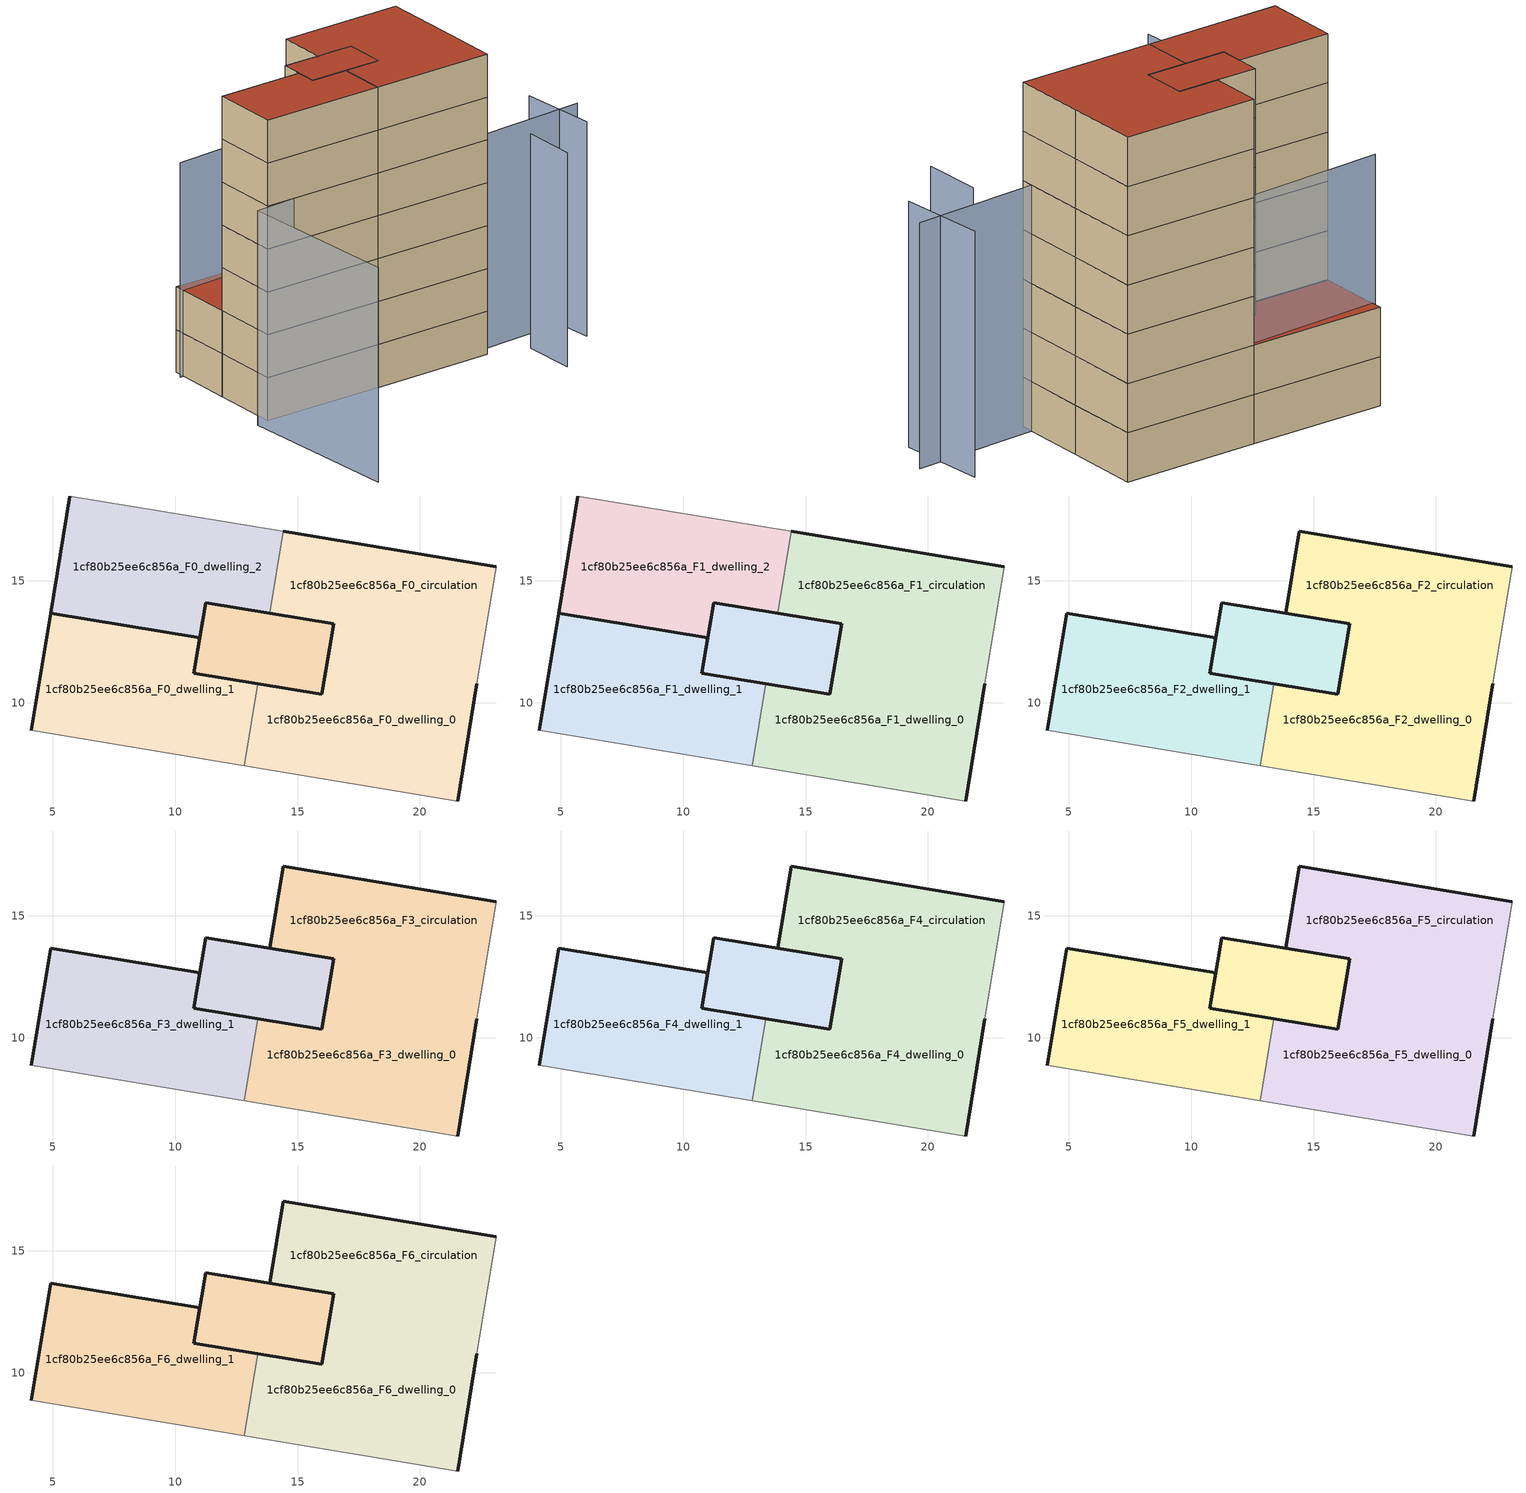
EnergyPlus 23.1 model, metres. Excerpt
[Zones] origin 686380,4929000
1cf80b25ee6c856a_F0_dwelling_0
 floor ground (EU_floor_Construction): 23.13,15.58 22.33,10.78 21.54,5.99 12.83,7.43 13.38,10.79 14.4,10.62 16,10.35 16.23,11.79 16.47,13.23 15.08,13.46 13.86,13.66 14.41,17.02 z0; 16.47,13.23 16,10.35 14.4,10.62 13.38,10.79 10.77,11.22 11.24,14.1 13.86,13.66 15.08,13.46 z0
 wall outside (EU_wall_Construction): 21.54,5.99 22.33,10.78 / 23.13,15.58 14.41,17.02 / 13.86,13.66 16.47,13.23 16.23,11.79 16,10.35 13.38,10.79 z0:3
 wall adiabatic (EU_wall_Construction): 12.83,7.43 21.54,5.99 / 22.33,10.78 23.13,15.58 z0:3
 wall to 1cf80b25ee6c856a_F0_dwelling_2 (EU_wall_Construction): 14.41,17.02 13.86,13.66 z0:3
 wall to 1cf80b25ee6c856a_F0_dwelling_1 (EU_wall_Construction): 13.38,10.79 12.83,7.43 z0:3
1cf80b25ee6c856a_F0_dwelling_1
 floor ground (EU_floor_Construction): 11,12.66 10.77,11.22 13.38,10.79 12.83,7.43 4.11,8.87 4.9,13.67 z0; 16.47,13.23 16,10.35 13.38,10.79 10.77,11.22 11,12.66 11.24,14.1 z0
 wall outside (EU_wall_Construction): 13.38,10.79 10.77,11.22 11,12.66 4.9,13.67 4.11,8.87 z0:3
 wall adiabatic (EU_wall_Construction): 4.11,8.87 12.83,7.43 z0:3
1cf80b25ee6c856a_F0_dwelling_2
 floor ground (EU_floor_Construction): 16.47,13.23 16,10.35 10.77,11.22 11,12.66 11.24,14.1 13,13.8 13.86,13.66 z0; 14.41,17.02 13.86,13.66 13,13.8 11.24,14.1 11,12.66 4.9,13.67 5.7,18.46 z0
 wall outside (EU_wall_Construction): 5.7,18.46 4.9,13.67 11,12.66 11.24,14.1 13.86,13.66 z0:3
 wall adiabatic (EU_wall_Construction): 14.41,17.02 5.7,18.46 z0:3
1cf80b25ee6c856a_F0_circulation
 floor ground (EU_floor_Construction): 16.47,13.23 16.23,11.79 16,10.35 14.4,10.62 13.38,10.79 10.77,11.22 11,12.66 11.24,14.1 13,13.8 13.86,13.66 15.08,13.46 z0; 23.13,15.58 22.33,10.78 21.54,5.99 12.83,7.43 13.38,10.79 14.4,10.62 16,10.35 16.23,11.79 16.47,13.23 15.08,13.46 13.86,13.66 14.41,17.02 z0; 11,12.66 10.77,11.22 13.38,10.79 12.83,7.43 4.11,8.87 4.9,13.67 z0; 14.41,17.02 13.86,13.66 13,13.8 11.24,14.1 11,12.66 4.9,13.67 5.7,18.46 z0
 wall outside (EU_wall_Construction): 11.24,14.1 10.77,11.22 16,10.35 16.47,13.23 11.24,14.1 z0:3
 roof outside (EU_floor_Construction): 16,10.35 16.23,11.79 16.47,13.23 15.08,13.46 13.86,13.66 13,13.8 11.24,14.1 11,12.66 10.77,11.22 13.38,10.79 14.4,10.62 z3
1cf80b25ee6c856a_F1_dwelling_0
 floor to 1cf80b25ee6c856a_F0_dwelling_0 (EU_floor_Construction): 23.13,15.58 22.33,10.78 21.54,5.99 12.83,7.43 13.38,10.79 14.4,10.62 16,10.35 16.23,11.79 16.47,13.23 13.86,13.66 14.41,17.02 z3; 16.47,13.23 16,10.35 14.87,10.54 13.38,10.79 10.77,11.22 11.24,14.1 13.86,13.66 15.08,13.46 z3
 wall outside (EU_wall_Construction): 21.54,5.99 22.33,10.78 / 23.13,15.58 14.41,17.02 / 13.86,13.66 16.47,13.23 16.23,11.79 16,10.35 13.38,10.79 z3:6
 wall adiabatic (EU_wall_Construction): 12.83,7.43 21.54,5.99 / 22.33,10.78 23.13,15.58 z3:6
 wall to 1cf80b25ee6c856a_F1_dwelling_2 (EU_wall_Construction): 14.41,17.02 13.86,13.66 z3:6
 wall to 1cf80b25ee6c856a_F1_dwelling_1 (EU_wall_Construction): 13.38,10.79 12.83,7.43 z3:6
1cf80b25ee6c856a_F1_dwelling_1
 floor to 1cf80b25ee6c856a_F0_dwelling_1 (EU_floor_Construction): 11,12.66 10.77,11.22 13.38,10.79 12.83,7.43 4.11,8.87 4.9,13.67 z3; 16.47,13.23 16,10.35 13.38,10.79 10.77,11.22 11,12.66 11.24,14.1 z3
 wall outside (EU_wall_Construction): 13.38,10.79 10.77,11.22 11,12.66 4.9,13.67 4.11,8.87 z3:6
 wall adiabatic (EU_wall_Construction): 4.11,8.87 12.83,7.43 z3:6
1cf80b25ee6c856a_F1_dwelling_2
 floor to 1cf80b25ee6c856a_F0_dwelling_2 (EU_floor_Construction): 14.41,17.02 13.86,13.66 13,13.8 11.24,14.1 11,12.66 4.9,13.67 5.7,18.46 z3; 16.47,13.23 16,10.35 10.77,11.22 11,12.66 11.24,14.1 13,13.8 13.86,13.66 z3
 wall outside (EU_wall_Construction): 5.7,18.46 4.9,13.67 11,12.66 11.24,14.1 13.86,13.66 z3:6
 wall adiabatic (EU_wall_Construction): 14.41,17.02 5.7,18.46 z3:6
 roof outside (EU_roof_Construction): 13.86,13.66 14.41,17.02 5.7,18.46 4.9,13.67 11,12.66 11.24,14.1 13,13.8 z6; 16,10.35 16.47,13.23 13.86,13.66 13,13.8 11.24,14.1 11,12.66 10.77,11.22 z6
1cf80b25ee6c856a_F1_circulation
 floor outside (EU_floor_Construction): 16.47,13.23 16.23,11.79 16,10.35 14.4,10.62 13.38,10.79 10.77,11.22 11,12.66 11.24,14.1 13,13.8 13.05,13.8 13.86,13.66 15.08,13.46 z3; 11,12.66 10.77,11.22 13.38,10.79 12.83,7.43 4.11,8.87 4.9,13.67 z3; 14.41,17.02 13.86,13.66 13,13.8 11.24,14.1 11,12.66 4.9,13.67 5.7,18.46 z3
 floor to 1cf80b25ee6c856a_F0_circulation (EU_floor_Construction): 23.13,15.58 22.33,10.78 21.54,5.99 12.83,7.43 13.38,10.79 14.4,10.62 16,10.35 16.23,11.79 16.47,13.23 15.08,13.46 13.86,13.66 14.41,17.02 z3
 wall outside (EU_wall_Construction): 11.24,14.1 10.77,11.22 16,10.35 16.47,13.23 11.24,14.1 z3:6
 roof outside (EU_floor_Construction): 16,10.35 16.23,11.79 16.47,13.23 15.08,13.46 13.86,13.66 13,13.8 11.24,14.1 11,12.66 10.77,11.22 13.38,10.79 14.4,10.62 z6; 13.86,13.66 14.41,17.02 5.7,18.46 4.9,13.67 11,12.66 11.24,14.1 13,13.8 z6
1cf80b25ee6c856a_F2_dwelling_0
 floor to 1cf80b25ee6c856a_F1_dwelling_0 (EU_floor_Construction): 23.13,15.58 22.33,10.78 21.54,5.99 12.83,7.43 13.38,10.79 14.4,10.62 16,10.35 16.23,11.79 16.47,13.23 13.86,13.66 14.41,17.02 z6; 16.47,13.23 16,10.35 14.87,10.54 13.38,10.79 10.77,11.22 11.24,14.1 13.86,13.66 15.08,13.46 z6
 wall outside (EU_wall_Construction): 21.54,5.99 22.33,10.78 / 23.13,15.58 14.41,17.02 13.86,13.66 16.47,13.23 16.23,11.79 16,10.35 13.38,10.79 z6:9
 wall adiabatic (EU_wall_Construction): 12.83,7.43 21.54,5.99 / 22.33,10.78 23.13,15.58 z6:9
 wall to 1cf80b25ee6c856a_F2_dwelling_1 (EU_wall_Construction): 13.38,10.79 12.83,7.43 z6:9
1cf80b25ee6c856a_F2_dwelling_1
 floor to 1cf80b25ee6c856a_F1_dwelling_1 (EU_floor_Construction): 11,12.66 10.77,11.22 13.38,10.79 12.83,7.43 4.11,8.87 4.9,13.67 z6; 16.47,13.23 16,10.35 13.38,10.79 10.77,11.22 11,12.66 11.24,14.1 z6
 wall outside (EU_wall_Construction): 13.38,10.79 10.77,11.22 11,12.66 4.9,13.67 4.11,8.87 z6:9
 wall adiabatic (EU_wall_Construction): 4.11,8.87 12.83,7.43 z6:9
1cf80b25ee6c856a_F2_circulation
 floor outside (EU_floor_Construction): 16.47,13.23 16.23,11.79 16,10.35 14.4,10.62 13.38,10.79 10.77,11.22 11,12.66 11.24,14.1 13,13.8 13.05,13.8 13.86,13.66 15.08,13.46 z6; 11,12.66 10.77,11.22 13.38,10.79 12.83,7.43 4.11,8.87 4.9,13.67 z6
 floor to 1cf80b25ee6c856a_F1_circulation (EU_floor_Construction): 23.13,15.58 22.33,10.78 21.54,5.99 12.83,7.43 13.38,10.79 14.4,10.62 16,10.35 16.23,11.79 16.47,13.23 15.08,13.46 13.86,13.66 14.41,17.02 z6
 wall outside (EU_wall_Construction): 11.24,14.1 10.77,11.22 16,10.35 16.47,13.23 11.24,14.1 z6:9
1cf80b25ee6c856a_F3_dwelling_0
 floor to 1cf80b25ee6c856a_F2_dwelling_0 (EU_floor_Construction): 23.13,15.58 22.33,10.78 21.54,5.99 12.83,7.43 13.38,10.79 14.4,10.62 16,10.35 16.23,11.79 16.47,13.23 13.86,13.66 14.41,17.02 z9; 16.47,13.23 16,10.35 14.87,10.54 13.38,10.79 10.77,11.22 11.24,14.1 13.86,13.66 15.08,13.46 z9
 wall outside (EU_wall_Construction): 21.54,5.99 22.33,10.78 / 23.13,15.58 14.41,17.02 13.86,13.66 16.47,13.23 16.23,11.79 16,10.35 13.38,10.79 z9:12
 wall adiabatic (EU_wall_Construction): 12.83,7.43 21.54,5.99 / 22.33,10.78 23.13,15.58 z9:12
 wall to 1cf80b25ee6c856a_F3_dwelling_1 (EU_wall_Construction): 13.38,10.79 12.83,7.43 z9:12
1cf80b25ee6c856a_F3_dwelling_1
 floor to 1cf80b25ee6c856a_F2_dwelling_1 (EU_floor_Construction): 11,12.66 10.77,11.22 13.38,10.79 12.83,7.43 4.11,8.87 4.9,13.67 z9; 16.47,13.23 16,10.35 13.38,10.79 10.77,11.22 11,12.66 11.24,14.1 z9
 wall outside (EU_wall_Construction): 13.38,10.79 10.77,11.22 11,12.66 4.9,13.67 4.11,8.87 z9:12
 wall adiabatic (EU_wall_Construction): 4.11,8.87 12.83,7.43 z9:12
1cf80b25ee6c856a_F3_circulation
 floor outside (EU_floor_Construction): 11,12.66 10.77,11.22 13.38,10.79 12.83,7.43 4.11,8.87 4.9,13.67 z9
 floor to 1cf80b25ee6c856a_F2_circulation (EU_floor_Construction): 16.47,13.23 16.23,11.79 16,10.35 14.4,10.62 13.38,10.79 10.77,11.22 11,12.66 11.24,14.1 13.86,13.66 15.08,13.46 z9; 23.13,15.58 22.33,10.78 21.54,5.99 12.83,7.43 13.38,10.79 14.4,10.62 16,10.35 16.23,11.79 16.47,13.23 15.08,13.46 13.86,13.66 14.41,17.02 z9
 wall outside (EU_wall_Construction): 11.24,14.1 10.77,11.22 16,10.35 16.47,13.23 11.24,14.1 z9:12
1cf80b25ee6c856a_F4_dwelling_0
 floor to 1cf80b25ee6c856a_F3_dwelling_0 (EU_floor_Construction): 23.13,15.58 22.33,10.78 21.54,5.99 12.83,7.43 13.38,10.79 14.4,10.62 16,10.35 16.23,11.79 16.47,13.23 13.86,13.66 14.41,17.02 z12; 16.47,13.23 16,10.35 14.87,10.54 13.38,10.79 10.77,11.22 11.24,14.1 13.86,13.66 15.08,13.46 z12
 wall outside (EU_wall_Construction): 21.54,5.99 22.33,10.78 / 23.13,15.58 14.41,17.02 13.86,13.66 16.47,13.23 16.23,11.79 16,10.35 13.38,10.79 z12:15
 wall adiabatic (EU_wall_Construction): 12.83,7.43 21.54,5.99 / 22.33,10.78 23.13,15.58 z12:15
 wall to 1cf80b25ee6c856a_F4_dwelling_1 (EU_wall_Construction): 13.38,10.79 12.83,7.43 z12:15
1cf80b25ee6c856a_F4_dwelling_1
 floor to 1cf80b25ee6c856a_F3_dwelling_1 (EU_floor_Construction): 11,12.66 10.77,11.22 13.38,10.79 12.83,7.43 4.11,8.87 4.9,13.67 z12; 16.47,13.23 16,10.35 13.38,10.79 10.77,11.22 11,12.66 11.24,14.1 z12
 wall outside (EU_wall_Construction): 13.38,10.79 10.77,11.22 11,12.66 4.9,13.67 4.11,8.87 z12:15
 wall adiabatic (EU_wall_Construction): 4.11,8.87 12.83,7.43 z12:15
1cf80b25ee6c856a_F4_circulation
 floor outside (EU_floor_Construction): 11,12.66 10.77,11.22 13.38,10.79 12.83,7.43 4.11,8.87 4.9,13.67 z12
 floor to 1cf80b25ee6c856a_F3_circulation (EU_floor_Construction): 16.47,13.23 16.23,11.79 16,10.35 14.4,10.62 13.38,10.79 10.77,11.22 11,12.66 11.24,14.1 13.86,13.66 15.08,13.46 z12; 23.13,15.58 22.33,10.78 21.54,5.99 12.83,7.43 13.38,10.79 14.4,10.62 16,10.35 16.23,11.79 16.47,13.23 15.08,13.46 13.86,13.66 14.41,17.02 z12
 wall outside (EU_wall_Construction): 11.24,14.1 10.77,11.22 16,10.35 16.47,13.23 11.24,14.1 z12:15
1cf80b25ee6c856a_F5_dwelling_0
 floor to 1cf80b25ee6c856a_F4_dwelling_0 (EU_floor_Construction): 23.13,15.58 22.33,10.78 21.54,5.99 12.83,7.43 13.38,10.79 14.4,10.62 16,10.35 16.23,11.79 16.47,13.23 13.86,13.66 14.41,17.02 z15; 16.47,13.23 16,10.35 14.87,10.54 13.38,10.79 10.77,11.22 11.24,14.1 13.86,13.66 15.08,13.46 z15
 wall outside (EU_wall_Construction): 21.54,5.99 22.33,10.78 / 23.13,15.58 14.41,17.02 13.86,13.66 16.47,13.23 16.23,11.79 16,10.35 13.38,10.79 z15:18
 wall adiabatic (EU_wall_Construction): 12.83,7.43 21.54,5.99 / 22.33,10.78 23.13,15.58 z15:18
 wall to 1cf80b25ee6c856a_F5_dwelling_1 (EU_wall_Construction): 13.38,10.79 12.83,7.43 z15:18
1cf80b25ee6c856a_F5_dwelling_1
 floor to 1cf80b25ee6c856a_F4_dwelling_1 (EU_floor_Construction): 11,12.66 10.77,11.22 13.38,10.79 12.83,7.43 4.11,8.87 4.9,13.67 z15; 16.47,13.23 16,10.35 13.38,10.79 10.77,11.22 11,12.66 11.24,14.1 z15
 wall outside (EU_wall_Construction): 13.38,10.79 10.77,11.22 11,12.66 4.9,13.67 4.11,8.87 z15:18
 wall adiabatic (EU_wall_Construction): 4.11,8.87 12.83,7.43 z15:18
1cf80b25ee6c856a_F5_circulation
 floor outside (EU_floor_Construction): 11,12.66 10.77,11.22 13.38,10.79 12.83,7.43 4.11,8.87 4.9,13.67 z15
 floor to 1cf80b25ee6c856a_F4_circulation (EU_floor_Construction): 16.47,13.23 16.23,11.79 16,10.35 14.4,10.62 13.38,10.79 10.77,11.22 11,12.66 11.24,14.1 13.86,13.66 15.08,13.46 z15; 23.13,15.58 22.33,10.78 21.54,5.99 12.83,7.43 13.38,10.79 14.4,10.62 16,10.35 16.23,11.79 16.47,13.23 15.08,13.46 13.86,13.66 14.41,17.02 z15
 wall outside (EU_wall_Construction): 11.24,14.1 10.77,11.22 16,10.35 16.47,13.23 11.24,14.1 z15:18
1cf80b25ee6c856a_F6_dwelling_0
 floor to 1cf80b25ee6c856a_F5_dwelling_0 (EU_floor_Construction): 23.13,15.58 22.33,10.78 21.54,5.99 12.83,7.43 13.38,10.79 14.4,10.62 16,10.35 16.23,11.79 16.47,13.23 13.86,13.66 14.41,17.02 z18; 16.47,13.23 16,10.35 14.87,10.54 13.38,10.79 10.77,11.22 11.24,14.1 13.86,13.66 15.08,13.46 z18
 wall outside (EU_wall_Construction): 21.54,5.99 22.33,10.78 / 23.13,15.58 14.41,17.02 13.86,13.66 16.47,13.23 16.23,11.79 16,10.35 13.38,10.79 z18:21
 wall adiabatic (EU_wall_Construction): 12.83,7.43 21.54,5.99 / 22.33,10.78 23.13,15.58 z18:21
 wall to 1cf80b25ee6c856a_F6_dwelling_1 (EU_wall_Construction): 13.38,10.79 12.83,7.43 z18:21
 roof outside (EU_roof_Construction): 16,10.35 16.47,13.23 15.08,13.46 13.86,13.66 11.24,14.1 10.77,11.22 13.38,10.79 14.4,10.62 z21; 21.54,5.99 22.33,10.78 23.13,15.58 14.41,17.02 13.86,13.66 15.08,13.46 16.47,13.23 16.23,11.79 16,10.35 14.4,10.62 13.38,10.79 12.83,7.43 z21
1cf80b25ee6c856a_F6_dwelling_1
 floor to 1cf80b25ee6c856a_F5_dwelling_1 (EU_floor_Construction): 11,12.66 10.77,11.22 13.38,10.79 12.83,7.43 4.11,8.87 4.9,13.67 z18; 16.47,13.23 16,10.35 13.38,10.79 10.77,11.22 11,12.66 11.24,14.1 z18
 wall outside (EU_wall_Construction): 13.38,10.79 10.77,11.22 11,12.66 4.9,13.67 4.11,8.87 z18:21
 wall adiabatic (EU_wall_Construction): 4.11,8.87 12.83,7.43 z18:21
 roof outside (EU_roof_Construction): 16,10.35 16.47,13.23 11.24,14.1 11,12.66 10.77,11.22 13.38,10.79 z21; 12.83,7.43 13.38,10.79 10.77,11.22 11,12.66 4.9,13.67 4.11,8.87 z21
1cf80b25ee6c856a_F6_circulation
 floor outside (EU_floor_Construction): 11,12.66 10.77,11.22 13.38,10.79 12.83,7.43 4.11,8.87 4.9,13.67 z18
 floor to 1cf80b25ee6c856a_F5_circulation (EU_floor_Construction): 16.47,13.23 16.23,11.79 16,10.35 14.4,10.62 13.38,10.79 10.77,11.22 11,12.66 11.24,14.1 13.86,13.66 15.08,13.46 z18; 23.13,15.58 22.33,10.78 21.54,5.99 12.83,7.43 13.38,10.79 14.4,10.62 16,10.35 16.23,11.79 16.47,13.23 15.08,13.46 13.86,13.66 14.41,17.02 z18
 wall outside (EU_wall_Construction): 11.24,14.1 10.77,11.22 16,10.35 16.47,13.23 11.24,14.1 z18:21
 roof outside (EU_roof_Construction): 21.54,5.99 22.33,10.78 23.13,15.58 14.41,17.02 13.86,13.66 15.26,13.43 16.47,13.23 16.23,11.79 16,10.35 14.4,10.62 13.38,10.79 12.83,7.43 z21; 16,10.35 16.47,13.23 15.08,13.46 13.86,13.66 11.24,14.1 11,12.66 10.77,11.22 13.38,10.79 14.28,10.64 z21; 12.83,7.43 13.38,10.79 10.77,11.22 11,12.66 4.9,13.67 4.11,8.87 z21
shading: 23.61,0.87 24.17,4.64 / 1.83,-3.05 3.16,8.83 / 3.16,8.83 29.78,5.85 / 28.04,3.37 28.54,8.9 / 19.04,16.23 5.33,17.76 z0:15
[Building]
EU S2 Campaign: North Axis=0; Terrain=City; Solar Distribution=FullExterior
[Site:Location]
Bologna: Latitude=44.5; Longitude=11.25; Time Zone=1; Elevation=37
[SizingPeriod:WeatherFileDays]
AnnualSizingPeriod: Begin Month=1; Begin Day of Month=1; End Month=12; End Day of Month=31; Day of Week for Start Day=Monday; Use Weather File Daylight Saving Period=No; Use Weather File Rain and Snow Indicators=No
[MATERIAL]
EU_InternalMass_Material: Roughness=MediumRough; Thickness=0.1; Conductivity=1; Density=1800; Specific Heat=900; Thermal Absorptance=0.9; Solar Absorptance=0.7; Visible Absorptance=0.7
[MATERIAL:NOMASS] Roughness=MediumRough; Thermal Absorptance=0.9; Solar Absorptance=0.7; Visible Absorptance=0.7
Name | Thermal Resistance
EU_wall_NoMass | 0.905828
EU_roof_NoMass | 0.37593
EU_floor_NoMass | 0.67114
[CONSTRUCTION]
EU_wall_Construction: EU_wall_NoMass
EU_roof_Construction: EU_roof_NoMass
EU_floor_Construction: EU_floor_NoMass
EU_InternalMass_Construction: EU_InternalMass_Material
[ZONE] Type=1; Multiplier=1; Ceiling Height=autocalculate; Floor Area=autocalculate; Part of Total Floor Area=Yes
Name | Volume
1cf80b25ee6c856a_F0_dwelling_0; 1cf80b25ee6c856a_F1_dwelling_0; 1cf80b25ee6c856a_F2_dwelling_0; 1cf80b25ee6c856a_F3_dwelling_0; 1cf80b25ee6c856a_F4_dwelling_0; 1cf80b25ee6c856a_F5_dwelling_0; 1cf80b25ee6c856a_F6_dwelling_0 | 280.583
1cf80b25ee6c856a_F0_dwelling_1; 1cf80b25ee6c856a_F1_dwelling_1; 1cf80b25ee6c856a_F2_dwelling_1; 1cf80b25ee6c856a_F3_dwelling_1; 1cf80b25ee6c856a_F4_dwelling_1; 1cf80b25ee6c856a_F5_dwelling_1; 1cf80b25ee6c856a_F6_dwelling_1 | 163.463
1cf80b25ee6c856a_F0_dwelling_2 | 163.458
1cf80b25ee6c856a_F1_dwelling_2 | 163.46
1cf80b25ee6c856a_F0_circulation; 1cf80b25ee6c856a_F1_circulation | 514.833
1cf80b25ee6c856a_F2_circulation; 1cf80b25ee6c856a_F3_circulation; 1cf80b25ee6c856a_F4_circulation; 1cf80b25ee6c856a_F5_circulation; 1cf80b25ee6c856a_F6_circulation | 397.707
[INTERNALMASS] Construction=EU_InternalMass_Construction
Name | Zone or ZoneList | Surface Area
1cf80b25ee6c856a_F0_dwelling_0_EU_InternalMass | 1cf80b25ee6c856a_F0_dwelling_0 | 78.083
1cf80b25ee6c856a_F0_dwelling_1_EU_InternalMass | 1cf80b25ee6c856a_F0_dwelling_1 | 39.0415
1cf80b25ee6c856a_F0_dwelling_2_EU_InternalMass | 1cf80b25ee6c856a_F0_dwelling_2 | 39.0415
1cf80b25ee6c856a_F1_dwelling_0_EU_InternalMass | 1cf80b25ee6c856a_F1_dwelling_0 | 78.083
1cf80b25ee6c856a_F1_dwelling_1_EU_InternalMass | 1cf80b25ee6c856a_F1_dwelling_1 | 39.0415
1cf80b25ee6c856a_F1_dwelling_2_EU_InternalMass | 1cf80b25ee6c856a_F1_dwelling_2 | 39.0415
1cf80b25ee6c856a_F2_dwelling_0_EU_InternalMass | 1cf80b25ee6c856a_F2_dwelling_0 | 78.083
1cf80b25ee6c856a_F2_dwelling_1_EU_InternalMass | 1cf80b25ee6c856a_F2_dwelling_1 | 78.083
1cf80b25ee6c856a_F3_dwelling_0_EU_InternalMass | 1cf80b25ee6c856a_F3_dwelling_0 | 78.083
1cf80b25ee6c856a_F3_dwelling_1_EU_InternalMass | 1cf80b25ee6c856a_F3_dwelling_1 | 78.083
1cf80b25ee6c856a_F4_dwelling_0_EU_InternalMass | 1cf80b25ee6c856a_F4_dwelling_0 | 78.083
1cf80b25ee6c856a_F4_dwelling_1_EU_InternalMass | 1cf80b25ee6c856a_F4_dwelling_1 | 78.083
1cf80b25ee6c856a_F5_dwelling_0_EU_InternalMass | 1cf80b25ee6c856a_F5_dwelling_0 | 78.083
1cf80b25ee6c856a_F5_dwelling_1_EU_InternalMass | 1cf80b25ee6c856a_F5_dwelling_1 | 78.083
1cf80b25ee6c856a_F6_dwelling_0_EU_InternalMass | 1cf80b25ee6c856a_F6_dwelling_0 | 78.083
1cf80b25ee6c856a_F6_dwelling_1_EU_InternalMass | 1cf80b25ee6c856a_F6_dwelling_1 | 78.083
[OTHEREQUIPMENT] Fuel Type=Electricity; Design Level Calculation Method=Watts/Area; Power per Zone Floor Area=1; Fraction Latent=0; Fraction Radiant=0; Fraction Lost=0; Carbon Dioxide Generation Rate=0; EndUse Subcategory=EU_Step8_InternalGains
Name | Zone or ZoneList or Space or SpaceList | Schedule
EU_Step8_InternalGain_1cf80b25ee6c856a_F0_dwelling_0_f000 | 1cf80b25ee6c856a_F0_dwelling_0 | EU_Step8_GainSchedule_1cf80b25ee6c856a_F0_dwelling_0_f000
EU_Step8_InternalGain_1cf80b25ee6c856a_F0_dwelling_1_f000 | 1cf80b25ee6c856a_F0_dwelling_1 | EU_Step8_GainSchedule_1cf80b25ee6c856a_F0_dwelling_1_f000
EU_Step8_InternalGain_1cf80b25ee6c856a_F0_dwelling_2_f000 | 1cf80b25ee6c856a_F0_dwelling_2 | EU_Step8_GainSchedule_1cf80b25ee6c856a_F0_dwelling_2_f000
EU_Step8_InternalGain_1cf80b25ee6c856a_F1_dwelling_0_f000 | 1cf80b25ee6c856a_F1_dwelling_0 | EU_Step8_GainSchedule_1cf80b25ee6c856a_F1_dwelling_0_f000
EU_Step8_InternalGain_1cf80b25ee6c856a_F1_dwelling_1_f000 | 1cf80b25ee6c856a_F1_dwelling_1 | EU_Step8_GainSchedule_1cf80b25ee6c856a_F1_dwelling_1_f000
EU_Step8_InternalGain_1cf80b25ee6c856a_F1_dwelling_2_f000 | 1cf80b25ee6c856a_F1_dwelling_2 | EU_Step8_GainSchedule_1cf80b25ee6c856a_F1_dwelling_2_f000
EU_Step8_InternalGain_1cf80b25ee6c856a_F2_dwelling_0_f000 | 1cf80b25ee6c856a_F2_dwelling_0 | EU_Step8_GainSchedule_1cf80b25ee6c856a_F2_dwelling_0_f000
EU_Step8_InternalGain_1cf80b25ee6c856a_F2_dwelling_1_f000 | 1cf80b25ee6c856a_F2_dwelling_1 | EU_Step8_GainSchedule_1cf80b25ee6c856a_F2_dwelling_1_f000
EU_Step8_InternalGain_1cf80b25ee6c856a_F3_dwelling_0_f000 | 1cf80b25ee6c856a_F3_dwelling_0 | EU_Step8_GainSchedule_1cf80b25ee6c856a_F3_dwelling_0_f000
EU_Step8_InternalGain_1cf80b25ee6c856a_F3_dwelling_1_f000 | 1cf80b25ee6c856a_F3_dwelling_1 | EU_Step8_GainSchedule_1cf80b25ee6c856a_F3_dwelling_1_f000
EU_Step8_InternalGain_1cf80b25ee6c856a_F4_dwelling_0_f000 | 1cf80b25ee6c856a_F4_dwelling_0 | EU_Step8_GainSchedule_1cf80b25ee6c856a_F4_dwelling_0_f000
EU_Step8_InternalGain_1cf80b25ee6c856a_F4_dwelling_1_f000 | 1cf80b25ee6c856a_F4_dwelling_1 | EU_Step8_GainSchedule_1cf80b25ee6c856a_F4_dwelling_1_f000
EU_Step8_InternalGain_1cf80b25ee6c856a_F5_dwelling_0_f000 | 1cf80b25ee6c856a_F5_dwelling_0 | EU_Step8_GainSchedule_1cf80b25ee6c856a_F5_dwelling_0_f000
EU_Step8_InternalGain_1cf80b25ee6c856a_F5_dwelling_1_f000 | 1cf80b25ee6c856a_F5_dwelling_1 | EU_Step8_GainSchedule_1cf80b25ee6c856a_F5_dwelling_1_f000
EU_Step8_InternalGain_1cf80b25ee6c856a_F6_dwelling_0_f000 | 1cf80b25ee6c856a_F6_dwelling_0 | EU_Step8_GainSchedule_1cf80b25ee6c856a_F6_dwelling_0_f000
EU_Step8_InternalGain_1cf80b25ee6c856a_F6_dwelling_1_f000 | 1cf80b25ee6c856a_F6_dwelling_1 | EU_Step8_GainSchedule_1cf80b25ee6c856a_F6_dwelling_1_f000
[ZONEINFILTRATION:DESIGNFLOWRATE] Schedule=EU_AlwaysOn; Design Flow Rate Calculation Method=Flow/Area; Flow Rate per Floor Area=0.0005; Constant Term Coefficient=1; Temperature Term Coefficient=0; Velocity Term Coefficient=0; Velocity Squared Term Coefficient=0
Name | Zone or ZoneList or Space or SpaceList
EU_Circulation_Infiltration_1cf80b25ee6c856a_F0_circulation | 1cf80b25ee6c856a_F0_circulation
EU_Circulation_Infiltration_1cf80b25ee6c856a_F1_circulation | 1cf80b25ee6c856a_F1_circulation
EU_Circulation_Infiltration_1cf80b25ee6c856a_F2_circulation | 1cf80b25ee6c856a_F2_circulation
EU_Circulation_Infiltration_1cf80b25ee6c856a_F3_circulation | 1cf80b25ee6c856a_F3_circulation
EU_Circulation_Infiltration_1cf80b25ee6c856a_F4_circulation | 1cf80b25ee6c856a_F4_circulation
EU_Circulation_Infiltration_1cf80b25ee6c856a_F5_circulation | 1cf80b25ee6c856a_F5_circulation
EU_Circulation_Infiltration_1cf80b25ee6c856a_F6_circulation | 1cf80b25ee6c856a_F6_circulation
[ZONEVENTILATION:DESIGNFLOWRATE] Schedule=EU_AlwaysOn; Design Flow Rate Calculation Method=AirChanges/Hour; Air Changes per Hour=0.73129; Ventilation Type=Natural; Fan Pressure Rise=0; Fan Total Efficiency=1; Constant Term Coefficient=1; Temperature Term Coefficient=0; Velocity Term Coefficient=0; Velocity Squared Term Coefficient=0; Minimum Indoor Temperature=-100; Maximum Indoor Temperature=100; Delta Temperature=-100; Minimum Outdoor Temperature=-100; Maximum Outdoor Temperature=100; Maximum Wind Speed=40
Name | Zone or ZoneList or Space or SpaceList
EU_ConstantAir_1cf80b25ee6c856a_F0_dwelling_0 | 1cf80b25ee6c856a_F0_dwelling_0
EU_ConstantAir_1cf80b25ee6c856a_F0_dwelling_1 | 1cf80b25ee6c856a_F0_dwelling_1
EU_ConstantAir_1cf80b25ee6c856a_F0_dwelling_2 | 1cf80b25ee6c856a_F0_dwelling_2
EU_ConstantAir_1cf80b25ee6c856a_F1_dwelling_0 | 1cf80b25ee6c856a_F1_dwelling_0
EU_ConstantAir_1cf80b25ee6c856a_F1_dwelling_1 | 1cf80b25ee6c856a_F1_dwelling_1
EU_ConstantAir_1cf80b25ee6c856a_F1_dwelling_2 | 1cf80b25ee6c856a_F1_dwelling_2
EU_ConstantAir_1cf80b25ee6c856a_F2_dwelling_0 | 1cf80b25ee6c856a_F2_dwelling_0
EU_ConstantAir_1cf80b25ee6c856a_F2_dwelling_1 | 1cf80b25ee6c856a_F2_dwelling_1
EU_ConstantAir_1cf80b25ee6c856a_F3_dwelling_0 | 1cf80b25ee6c856a_F3_dwelling_0
EU_ConstantAir_1cf80b25ee6c856a_F3_dwelling_1 | 1cf80b25ee6c856a_F3_dwelling_1
EU_ConstantAir_1cf80b25ee6c856a_F4_dwelling_0 | 1cf80b25ee6c856a_F4_dwelling_0
EU_ConstantAir_1cf80b25ee6c856a_F4_dwelling_1 | 1cf80b25ee6c856a_F4_dwelling_1
EU_ConstantAir_1cf80b25ee6c856a_F5_dwelling_0 | 1cf80b25ee6c856a_F5_dwelling_0
EU_ConstantAir_1cf80b25ee6c856a_F5_dwelling_1 | 1cf80b25ee6c856a_F5_dwelling_1
EU_ConstantAir_1cf80b25ee6c856a_F6_dwelling_0 | 1cf80b25ee6c856a_F6_dwelling_0
EU_ConstantAir_1cf80b25ee6c856a_F6_dwelling_1 | 1cf80b25ee6c856a_F6_dwelling_1
[HVACTEMPLATE:THERMOSTAT] Constant Heating Setpoint=20; Constant Cooling Setpoint=50
EU_HeatOnly_1cf80b25ee6c856a_F0_dwelling_0; EU_HeatOnly_1cf80b25ee6c856a_F0_dwelling_1; EU_HeatOnly_1cf80b25ee6c856a_F0_dwelling_2; EU_HeatOnly_1cf80b25ee6c856a_F1_dwelling_0; EU_HeatOnly_1cf80b25ee6c856a_F1_dwelling_1; EU_HeatOnly_1cf80b25ee6c856a_F1_dwelling_2; EU_HeatOnly_1cf80b25ee6c856a_F2_dwelling_0; EU_HeatOnly_1cf80b25ee6c856a_F2_dwelling_1; EU_HeatOnly_1cf80b25ee6c856a_F3_dwelling_0; EU_HeatOnly_1cf80b25ee6c856a_F3_dwelling_1; EU_HeatOnly_1cf80b25ee6c856a_F4_dwelling_0; EU_HeatOnly_1cf80b25ee6c856a_F4_dwelling_1; EU_HeatOnly_1cf80b25ee6c856a_F5_dwelling_0; EU_HeatOnly_1cf80b25ee6c856a_F5_dwelling_1; EU_HeatOnly_1cf80b25ee6c856a_F6_dwelling_0; EU_HeatOnly_1cf80b25ee6c856a_F6_dwelling_1
[HVACTEMPLATE:ZONE:IDEALLOADSAIRSYSTEM] System Availability Schedule=EU_AlwaysOn; Maximum Heating Supply Air Temperature=50; Minimum Cooling Supply Air Temperature=13; Maximum Heating Supply Air Humidity Ratio=0.0156; Minimum Cooling Supply Air Humidity Ratio=0.0077; Heating Limit=NoLimit; Cooling Limit=NoLimit; Heating Availability Schedule=EU_AlwaysOn; Cooling Availability Schedule=EU_CoolingOff; Dehumidification Control Type=ConstantSensibleHeatRatio; Cooling Sensible Heat Ratio=0.7; Dehumidification Setpoint=60; Humidification Control Type=None; Humidification Setpoint=30; Outdoor Air Method=None; Outdoor Air Flow Rate per Person=0.00944; Outdoor Air Flow Rate per Zone Floor Area=0; Outdoor Air Flow Rate per Zone=0; Demand Controlled Ventilation Type=None; Outdoor Air Economizer Type=NoEconomizer; Heat Recovery Type=None; Sensible Heat Recovery Effectiveness=0.7; Latent Heat Recovery Effectiveness=0.65
Name | Template Thermostat
1cf80b25ee6c856a_F0_dwelling_0 | EU_HeatOnly_1cf80b25ee6c856a_F0_dwelling_0
1cf80b25ee6c856a_F0_dwelling_1 | EU_HeatOnly_1cf80b25ee6c856a_F0_dwelling_1
1cf80b25ee6c856a_F0_dwelling_2 | EU_HeatOnly_1cf80b25ee6c856a_F0_dwelling_2
1cf80b25ee6c856a_F1_dwelling_0 | EU_HeatOnly_1cf80b25ee6c856a_F1_dwelling_0
1cf80b25ee6c856a_F1_dwelling_1 | EU_HeatOnly_1cf80b25ee6c856a_F1_dwelling_1
1cf80b25ee6c856a_F1_dwelling_2 | EU_HeatOnly_1cf80b25ee6c856a_F1_dwelling_2
1cf80b25ee6c856a_F2_dwelling_0 | EU_HeatOnly_1cf80b25ee6c856a_F2_dwelling_0
1cf80b25ee6c856a_F2_dwelling_1 | EU_HeatOnly_1cf80b25ee6c856a_F2_dwelling_1
1cf80b25ee6c856a_F3_dwelling_0 | EU_HeatOnly_1cf80b25ee6c856a_F3_dwelling_0
1cf80b25ee6c856a_F3_dwelling_1 | EU_HeatOnly_1cf80b25ee6c856a_F3_dwelling_1
1cf80b25ee6c856a_F4_dwelling_0 | EU_HeatOnly_1cf80b25ee6c856a_F4_dwelling_0
1cf80b25ee6c856a_F4_dwelling_1 | EU_HeatOnly_1cf80b25ee6c856a_F4_dwelling_1
1cf80b25ee6c856a_F5_dwelling_0 | EU_HeatOnly_1cf80b25ee6c856a_F5_dwelling_0
1cf80b25ee6c856a_F5_dwelling_1 | EU_HeatOnly_1cf80b25ee6c856a_F5_dwelling_1
1cf80b25ee6c856a_F6_dwelling_0 | EU_HeatOnly_1cf80b25ee6c856a_F6_dwelling_0
1cf80b25ee6c856a_F6_dwelling_1 | EU_HeatOnly_1cf80b25ee6c856a_F6_dwelling_1
[SIZING:ZONE] Zone Cooling Design Supply Air Temperature Input Method=SupplyAirTemperature; Zone Cooling Design Supply Air Temperature=13; Zone Heating Design Supply Air Temperature Input Method=SupplyAirTemperature; Zone Heating Design Supply Air Temperature=50; Zone Cooling Design Supply Air Humidity Ratio=0.008; Zone Heating Design Supply Air Humidity Ratio=0.008; Cooling Design Air Flow Method=DesignDay; Cooling Design Air Flow Rate=0; Cooling Minimum Air Flow per Zone Floor Area=0.000762; Cooling Minimum Air Flow=0; Cooling Minimum Air Flow Fraction=0.2; Heating Design Air Flow Method=DesignDay; Heating Design Air Flow Rate=0; Heating Maximum Air Flow per Zone Floor Area=0.002032; Heating Maximum Air Flow=0.141576; Heating Maximum Air Flow Fraction=0.3; Account for Dedicated Outdoor Air System=No; Dedicated Outdoor Air System Control Strategy=NeutralSupplyAir; Dedicated Outdoor Air Low Setpoint Temperature for Design=autosize; Dedicated Outdoor Air High Setpoint Temperature for Design=autosize; Zone Load Sizing Method=Sensible Load Only No Latent Load; Zone Latent Cooling Design Supply Air Humidity Ratio Input Method=HumidityRatioDifference; Zone Cooling Design Supply Air Humidity Ratio Difference=0.005; Zone Latent Heating Design Supply Air Humidity Ratio Input Method=HumidityRatioDifference; Zone Humidification Design Supply Air Humidity Ratio Difference=0.005
1cf80b25ee6c856a_F0_dwelling_0; 1cf80b25ee6c856a_F0_dwelling_1; 1cf80b25ee6c856a_F0_dwelling_2; 1cf80b25ee6c856a_F1_dwelling_0; 1cf80b25ee6c856a_F1_dwelling_1; 1cf80b25ee6c856a_F1_dwelling_2; 1cf80b25ee6c856a_F2_dwelling_0; 1cf80b25ee6c856a_F2_dwelling_1; 1cf80b25ee6c856a_F3_dwelling_0; 1cf80b25ee6c856a_F3_dwelling_1; 1cf80b25ee6c856a_F4_dwelling_0; 1cf80b25ee6c856a_F4_dwelling_1; 1cf80b25ee6c856a_F5_dwelling_0; 1cf80b25ee6c856a_F5_dwelling_1; 1cf80b25ee6c856a_F6_dwelling_0; 1cf80b25ee6c856a_F6_dwelling_1
[SCHEDULE:CONSTANT]
Name | Hourly Value
EU_AlwaysOn | 1
EU_CoolingOff | 0
[SCHEDULE:FILE] Column Number=1; Rows to Skip at Top=0; Number of Hours of Data=8760; Column Separator=Comma; Interpolate to Timestep=No; Minutes per Item=60; Adjust Schedule for Daylight Savings=Yes
Name | File
EU_Step8_GainSchedule_1cf80b25ee6c856a_F0_dwelling_0_f000 | ../../schedules/1cf80b25ee6c856a/1cf80b25ee6c856a_F0_dwelling_0_f000_gain.csv
EU_Step8_GainSchedule_1cf80b25ee6c856a_F0_dwelling_1_f000 | ../../schedules/1cf80b25ee6c856a/1cf80b25ee6c856a_F0_dwelling_1_f000_gain.csv
EU_Step8_GainSchedule_1cf80b25ee6c856a_F0_dwelling_2_f000 | ../../schedules/1cf80b25ee6c856a/1cf80b25ee6c856a_F0_dwelling_2_f000_gain.csv
EU_Step8_GainSchedule_1cf80b25ee6c856a_F1_dwelling_0_f000 | ../../schedules/1cf80b25ee6c856a/1cf80b25ee6c856a_F1_dwelling_0_f000_gain.csv
EU_Step8_GainSchedule_1cf80b25ee6c856a_F1_dwelling_1_f000 | ../../schedules/1cf80b25ee6c856a/1cf80b25ee6c856a_F1_dwelling_1_f000_gain.csv
EU_Step8_GainSchedule_1cf80b25ee6c856a_F1_dwelling_2_f000 | ../../schedules/1cf80b25ee6c856a/1cf80b25ee6c856a_F1_dwelling_2_f000_gain.csv
EU_Step8_GainSchedule_1cf80b25ee6c856a_F2_dwelling_0_f000 | ../../schedules/1cf80b25ee6c856a/1cf80b25ee6c856a_F2_dwelling_0_f000_gain.csv
EU_Step8_GainSchedule_1cf80b25ee6c856a_F2_dwelling_1_f000 | ../../schedules/1cf80b25ee6c856a/1cf80b25ee6c856a_F2_dwelling_1_f000_gain.csv
EU_Step8_GainSchedule_1cf80b25ee6c856a_F3_dwelling_0_f000 | ../../schedules/1cf80b25ee6c856a/1cf80b25ee6c856a_F3_dwelling_0_f000_gain.csv
EU_Step8_GainSchedule_1cf80b25ee6c856a_F3_dwelling_1_f000 | ../../schedules/1cf80b25ee6c856a/1cf80b25ee6c856a_F3_dwelling_1_f000_gain.csv
EU_Step8_GainSchedule_1cf80b25ee6c856a_F4_dwelling_0_f000 | ../../schedules/1cf80b25ee6c856a/1cf80b25ee6c856a_F4_dwelling_0_f000_gain.csv
EU_Step8_GainSchedule_1cf80b25ee6c856a_F4_dwelling_1_f000 | ../../schedules/1cf80b25ee6c856a/1cf80b25ee6c856a_F4_dwelling_1_f000_gain.csv
EU_Step8_GainSchedule_1cf80b25ee6c856a_F5_dwelling_0_f000 | ../../schedules/1cf80b25ee6c856a/1cf80b25ee6c856a_F5_dwelling_0_f000_gain.csv
EU_Step8_GainSchedule_1cf80b25ee6c856a_F5_dwelling_1_f000 | ../../schedules/1cf80b25ee6c856a/1cf80b25ee6c856a_F5_dwelling_1_f000_gain.csv
EU_Step8_GainSchedule_1cf80b25ee6c856a_F6_dwelling_0_f000 | ../../schedules/1cf80b25ee6c856a/1cf80b25ee6c856a_F6_dwelling_0_f000_gain.csv
EU_Step8_GainSchedule_1cf80b25ee6c856a_F6_dwelling_1_f000 | ../../schedules/1cf80b25ee6c856a/1cf80b25ee6c856a_F6_dwelling_1_f000_gain.csv
